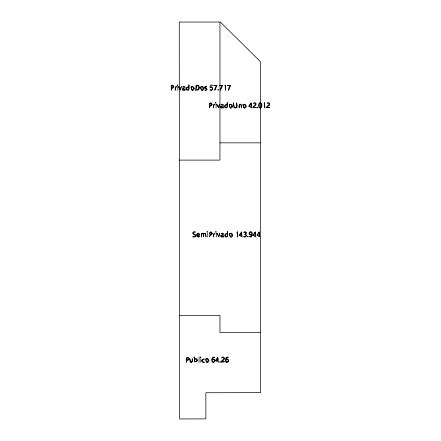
<?xml version="1.0" encoding="UTF-8"?>
<svg xmlns="http://www.w3.org/2000/svg" width="441" height="441" viewBox="0 0 441 441"><rect width="100%" height="100%" fill="white"/><g stroke="black" fill="none" stroke-linecap="round" stroke-linejoin="round"><path stroke-width="0.66" d="M175.259 87.324L175.242 90.284L175.309 87.825L176.141 87.042A0.783 0.783 0 0 1 176.598 87.147L176.29 86.502M213.505 105.008L213.488 107.962L213.554 105.509L214.387 104.721A0.783 0.783 0 0 1 214.844 104.826M246.359 232.953L246.26 233.521A1.141 1.141 0 0 1 245.951 233.951L245.317 234.281L246.376 234.899L246.431 236.139L245.736 236.872L244.623 237.098A1.444 1.444 0 0 1 243.526 236.497A7.993 7.993 0 0 0 244.738 236.591M182.337 89.291L182.365 89.043A0.937 0.937 0 0 1 182.508 88.718C183.015 88.211 185.286 87.682 183.914 86.971A5.16 5.16 0 0 0 182.701 87.131L182.982 86.838A1.538 1.538 0 0 1 183.963 86.458L184.768 86.668A0.965 0.965 0 0 1 185.027 86.91L185.281 90.284L184.68 90.284L184.68 89.699L184.448 89.992A1.218 1.218 0 0 1 183.704 90.361L183.616 90.366A1.191 1.191 0 0 1 182.221 89.303M220.583 106.976L220.61 106.728A0.937 0.937 0 0 1 220.754 106.397C221.266 105.884 223.526 105.371 222.159 104.655A5.16 5.16 0 0 0 220.947 104.809L221.228 104.517A1.538 1.538 0 0 1 222.209 104.142L223.008 104.346A0.965 0.965 0 0 1 223.273 104.589L223.521 107.962L222.925 107.962L222.925 107.384L222.694 107.676A1.218 1.218 0 0 1 221.95 108.039L221.862 108.045A1.191 1.191 0 0 1 220.467 106.987M220.792 236.018L220.82 235.77A0.937 0.937 0 0 1 220.969 235.444C221.476 234.932 223.736 234.419 222.369 233.697A5.16 5.16 0 0 0 221.156 233.857L221.443 233.565A1.538 1.538 0 0 1 222.424 233.19L223.223 233.394A0.965 0.965 0 0 1 223.482 233.636L223.736 237.01L223.14 237.01L223.14 236.426L222.909 236.723A1.218 1.218 0 0 1 222.159 237.087L222.071 237.093A1.191 1.191 0 0 1 220.682 236.029M201.802 360.573C201.724 359.283 205.892 359.007 203.714 359.035M198.715 88.316L198.494 86.403A1.472 1.472 0 0 0 198.119 86.001L195.848 85.62L196.625 89.727L197.11 89.694A1.924 1.924 0 0 0 198.764 88.332M220.34 89.33L221.961 85.604L219.348 85.604L222.666 85.411L220.963 89.33A2.64 2.64 0 0 1 220.45 90.278A1.329 1.329 0 0 1 220.324 89.33M171.852 88.31L171.169 90.284L171.99 85.063L173.285 85.471L173.748 86.623M229.292 104.677L229.359 105.785L230.593 108.051M242.991 104.677L243.063 105.785L244.292 108.051M222.666 107.196L222.027 106.204A1.577 1.577 0 0 0 221.393 106.391A0.678 0.678 0 0 0 221.217 106.959M191.047 86.998L191.118 88.106L192.348 90.372M200.638 86.998L200.705 88.106L201.934 90.372M229.507 233.724L229.574 234.833L230.803 237.098M205.76 359.062L205.826 360.17L207.055 362.436M184.393 89.556L183.781 88.52A1.577 1.577 0 0 0 183.147 88.713A0.678 0.678 0 0 0 182.971 89.28M222.848 236.282L222.242 235.251A1.577 1.577 0 0 0 221.608 235.439A0.678 0.678 0 0 0 221.426 236.007M243.79 232.22L243.73 232.291A7.216 7.216 0 0 1 244.766 232.209L245.439 232.379A0.667 0.667 0 0 1 245.654 232.633L245.703 233.432A0.981 0.981 0 0 1 245.505 233.802L244.468 234.314L245.731 234.926A0.998 0.998 0 0 1 245.885 235.229L245.935 235.588M267.4 106.143C272.483 102.18 264.523 103.993 267.924 102.665A2.674 2.674 0 0 1 268.139 102.659A1.483 1.483 0 0 1 269.721 103.971M222.132 360.529L222.711 360.077M221.823 357.927C223.835 356.537 224.414 359.707 222.865 359.966M252.858 107.698A2.194 2.194 0 0 1 253.718 106.121L255.345 104.374L254.843 103.249L253.178 103.497L254.259 102.665A2.674 2.674 0 0 1 254.474 102.659A1.483 1.483 0 0 1 256.056 103.971M221.795 357.938L221.889 357.331L222.655 357.05A2.674 2.674 0 0 1 222.87 357.045M250.78 235.064L251.138 234.981A1.103 1.103 0 0 0 251.552 234.695C252.296 234.761 250.879 237.374 249.402 236.63A1.224 1.224 0 0 0 250.245 237.126C252.461 237.015 252.781 233.978 251.987 232.401A1.417 1.417 0 0 0 251.017 231.718L250.83 231.707M213.328 359.095L213.053 359.145A1.196 1.196 0 0 0 212.43 359.58L212.738 358.147L213.846 357.546A5.402 5.402 0 0 0 214.701 357.469L214.425 357.21A0.987 0.987 0 0 0 214.089 357.072L213.714 357.045A1.781 1.781 0 0 0 212.953 357.254A1.935 1.935 0 0 0 212.358 357.772L211.939 358.55A3.897 3.897 0 0 0 211.763 359.25L211.713 359.718A5.705 5.705 0 0 0 211.708 360.187A3.864 3.864 0 0 0 211.873 361.267L211.956 361.46A1.571 1.571 0 0 0 213.179 362.463L213.284 362.436M226.994 359.095L226.718 359.145A1.196 1.196 0 0 0 226.095 359.58L226.404 358.147L227.512 357.546A5.402 5.402 0 0 0 228.361 357.469L228.091 357.21A0.987 0.987 0 0 0 227.754 357.072L227.38 357.045A1.781 1.781 0 0 0 226.619 357.254A1.935 1.935 0 0 0 226.024 357.772L225.605 358.55A3.897 3.897 0 0 0 225.428 359.25L225.379 359.718A5.705 5.705 0 0 0 225.373 360.187A3.864 3.864 0 0 0 225.533 361.267L225.621 361.46A1.571 1.571 0 0 0 226.845 362.463L226.944 362.436M252.952 107.703L256.171 107.428L253.569 107.428A1.097 1.097 0 0 1 253.851 106.683A2.762 2.762 0 0 1 254.203 106.386L254.81 105.939A4.934 4.934 0 0 0 255.378 105.471A2.023 2.023 0 0 0 255.995 103.977M266.612 107.703L269.831 107.428L267.235 107.428A1.097 1.097 0 0 1 267.516 106.683A2.762 2.762 0 0 1 267.869 106.386L268.47 105.939A4.934 4.934 0 0 0 269.043 105.471M221.343 362.089L224.563 361.813L221.966 361.813A1.097 1.097 0 0 1 222.247 361.063A2.762 2.762 0 0 1 222.6 360.771L223.207 360.319A4.934 4.934 0 0 0 223.774 359.856M210.919 87.638L210.048 87.682L210.214 85.063L212.628 85.063L210.627 87.136L212.457 87.588L212.766 89.303L211.983 90.168L210.677 90.339A1.169 1.169 0 0 1 209.933 89.843L211.03 89.865M219.965 142.845L260.411 142.845L260.322 61.569L220.384 22.056M179.399 160.1L219.965 160.1L219.965 22.056L179.255 22.05L179.47 315.409L219.965 315.409L219.965 332.668L260.631 332.668M197.177 235.296L199.812 235.296L199.503 233.796L198.367 233.201A2.062 2.062 0 0 0 198.185 233.201M191.267 361.934L190.876 361.857A0.706 0.706 0 0 1 190.589 361.637L189.773 358.621L190.104 362.039A1.014 1.014 0 0 0 190.402 362.282L191.383 362.408A1.191 1.191 0 0 0 192.105 361.989L192.27 358.621L192.27 360.766A1.114 1.114 0 0 1 191.278 362.022M244.479 104.153L245.736 104.726L246.15 106.088M230.781 104.153L232.038 104.726L232.446 106.088M230.996 233.201L232.247 233.774L232.661 235.13M207.248 358.539L208.499 359.112L208.913 360.468A1.957 1.957 0 0 1 207.061 362.557M214.48 104.17L214.839 104.842M214.69 233.217L215.048 233.89A0.783 0.783 0 0 0 214.596 233.78L213.764 234.557L213.703 237.01L213.714 234.05A1.125 1.125 0 0 1 214.684 233.157M240.251 104.655L240.527 104.726A0.673 0.673 0 0 1 240.742 104.881L241.613 107.962C241.668 106.987 242.131 103.905 240.158 104.164A1.312 1.312 0 0 0 239.364 104.545L239.116 107.962L239.116 105.84M205.572 88.647L205.82 88.746A1.174 1.174 0 0 1 206.333 89.071C206.884 90.267 203.384 89.826 205.236 90.355A2.734 2.734 0 0 0 205.589 90.366A1.621 1.621 0 0 0 206.923 89.821M205.407 234.871L206.002 237.01L205.693 233.576A0.943 0.943 0 0 0 205.418 233.344L204.475 233.223A1.257 1.257 0 0 0 203.83 233.559L203.533 233.967A1.125 1.125 0 0 0 202.298 233.212A1.235 1.235 0 0 0 201.543 233.576L201.305 237.01L201.305 234.888M211.989 104.302L211.531 103.155L210.236 102.747L209.414 107.962L210.098 105.989A1.836 1.836 0 0 0 212.132 104.319M212.204 233.35L211.741 232.203L210.445 231.795L209.624 237.01L210.313 235.036A1.836 1.836 0 0 0 212.347 233.361M188.952 358.687L188.489 357.535L187.193 357.127L186.372 362.348L187.061 360.374A1.836 1.836 0 0 0 189.09 358.698M194.2 88.404L193.792 87.048L192.535 86.475A1.973 1.973 0 0 0 191.019 86.965M260.482 142.845L260.675 392.622L205.87 392.755L205.87 418.884L179.669 418.95L179.559 315.409M216.294 233.283L216.294 237.01M216.079 104.236L216.079 107.962M207.728 233.283L207.728 237.01M203.654 234.888L203.654 237.01L202.843 233.973A0.661 0.661 0 0 0 202.579 233.769L202.408 233.719A1.103 1.103 0 0 0 202.21 233.697M200.848 358.621L200.848 362.348M199.045 356.83L199.045 362.348M177.833 86.557L177.833 90.284M266.518 107.698A2.194 2.194 0 0 1 267.384 106.121M269.66 103.977A2.023 2.023 0 0 1 269.049 105.482M246.177 106.083A1.957 1.957 0 0 1 244.297 108.172M242.947 104.737A1.957 1.957 0 0 1 244.446 104.274M239.143 105.834A1.136 1.136 0 0 1 240.251 104.572M232.479 106.083A1.957 1.957 0 0 1 230.593 108.172M229.248 104.737A1.957 1.957 0 0 1 230.748 104.274M222.529 107.169A0.794 0.794 0 0 1 221.095 106.998M213.543 105.013A1.125 1.125 0 0 1 214.469 104.109M226.988 359.007A1.643 1.643 0 0 1 228.703 360.672A1.643 1.643 0 0 1 226.955 362.293M221.25 362.083A2.194 2.194 0 0 1 222.115 360.506M224.392 358.362A2.023 2.023 0 0 1 223.785 359.867M222.87 357.028A1.483 1.483 0 0 1 224.452 358.357M213.323 359.007A1.643 1.643 0 0 1 215.037 360.672A1.643 1.643 0 0 1 213.29 362.293M205.732 359.029A1.973 1.973 0 0 1 207.242 358.561M203.577 362.425A2.018 2.018 0 0 0 204.602 362.188A2.618 2.618 0 0 0 203.681 361.912A1.422 1.422 0 0 1 203.72 359.09M203.577 362.524A1.847 1.847 0 0 1 201.78 360.573M250.769 234.54A0.998 0.998 0 0 0 251.728 233.554C252.004 232.01 249.545 231.757 249.667 233.366A1.174 1.174 0 0 0 250.764 234.656M250.786 235.136A1.676 1.676 0 0 1 249.038 233.443A1.676 1.676 0 0 1 250.824 231.79M243.917 232.313A1.422 1.422 0 0 1 246.48 232.931M246.061 235.61A1.163 1.163 0 0 1 244.738 236.558M232.688 235.13A1.957 1.957 0 0 1 230.808 237.219M229.474 233.691A1.973 1.973 0 0 1 230.99 233.223M222.738 236.216A0.794 0.794 0 0 1 221.31 236.04M205.374 234.866A1.825 1.825 0 0 0 205.263 234A0.777 0.777 0 0 0 204.574 233.719M201.383 234.871A1.119 1.119 0 0 1 202.176 233.576M203.736 234.871A1.108 1.108 0 0 1 204.547 233.609M198.384 236.718A1.329 1.329 0 0 1 197.155 235.296M198.169 233.085A1.88 1.88 0 0 0 196.614 235.158L196.956 236.525L198.152 237.093A2.222 2.222 0 0 0 198.351 237.093A1.615 1.615 0 0 0 199.497 236.547L199.553 236.459A5.331 5.331 0 0 1 198.395 236.596M210.903 87.527A1.251 1.251 0 0 1 212.38 88.702A1.251 1.251 0 0 1 211.013 90.003M206.868 89.766A0.871 0.871 0 0 0 206.978 89.418L206.989 89.352A0.932 0.932 0 0 0 206.713 88.597A1.538 1.538 0 0 0 206.366 88.382A4.647 4.647 0 0 0 205.925 88.189L205.627 88.068A0.816 0.816 0 0 1 205.032 87.5M205.059 87.434A0.695 0.695 0 0 1 205.859 87.026M205.87 86.971A14.195 14.195 0 0 0 206.818 86.938L206.3 86.535A0.943 0.943 0 0 0 205.953 86.469M204.602 87.048A1.538 1.538 0 0 1 205.947 86.519M204.641 87.081A0.904 0.904 0 0 0 204.53 87.55A1.058 1.058 0 0 0 205.087 88.448M205.572 88.647A4.36 4.36 0 0 1 205.093 88.432M201.939 90.493A1.957 1.957 0 0 0 203.825 88.404L203.323 86.982L202.127 86.475A1.973 1.973 0 0 0 200.611 86.965M194.233 88.404A1.957 1.957 0 0 1 192.353 90.493M184.283 89.49A0.794 0.794 0 0 1 182.85 89.314M175.298 87.335A1.125 1.125 0 0 1 176.224 86.43M173.886 86.634A1.836 1.836 0 0 1 171.858 88.294M188.985 84.766L188.798 89.892A1.323 1.323 0 0 1 188.098 90.328C185.115 90.686 186.074 86.265 188.969 87.075L188.985 84.766M225.009 85.422L225.015 85.554A2.431 2.431 0 0 0 225.042 85.775L225.638 90.284L225.417 84.948A3.098 3.098 0 0 1 225.13 85.163L225.009 85.422M227.231 102.45L227.043 107.576A1.323 1.323 0 0 1 226.338 108.006C223.361 108.365 224.32 103.944 227.214 104.754L227.231 102.45M227.44 231.497L227.258 236.624A1.323 1.323 0 0 1 226.553 237.054C223.57 237.407 224.535 232.997 227.429 233.802L227.44 231.497M237.049 232.148L237.054 232.28A2.431 2.431 0 0 0 237.087 232.501L237.682 237.01L237.456 231.679A3.098 3.098 0 0 1 237.175 231.889L237.054 232.109M264.203 103.1L264.209 103.233A2.431 2.431 0 0 0 264.236 103.453L264.837 107.962L264.611 102.632A3.098 3.098 0 0 1 264.33 102.841L264.203 103.067M261.893 105.333L261.827 106.231A3.743 3.743 0 0 1 261.711 106.739L261.315 107.51A1.461 1.461 0 0 1 260.35 108.045A1.786 1.786 0 0 1 260.047 108.051L259.953 108.045A1.395 1.395 0 0 1 258.983 107.455L258.669 106.794A3.611 3.611 0 0 1 258.558 106.314A5.524 5.524 0 0 1 258.498 105.614A7.436 7.436 0 0 1 258.503 105.129L259.065 103.205A1.455 1.455 0 0 1 260.047 102.67L261.485 103.326L261.893 105.333M186.758 88.393C186.356 90.118 189.145 90.366 188.985 88.597A5.507 5.507 0 0 0 188.974 88.25C189.211 86.464 186.46 86.728 186.758 88.393M193.588 88.426C190.501 94.104 190.655 82.715 193.588 88.426M196.884 360.363C197.303 362.083 194.487 362.535 194.674 360.65A5.303 5.303 0 0 1 194.668 360.308C194.487 358.654 197.177 358.682 196.884 360.363M203.18 88.426C200.098 94.093 200.242 82.721 203.18 88.426M208.301 360.49C205.192 366.162 205.379 354.779 208.301 360.49M225.004 106.072C224.601 107.797 227.391 108.051 227.231 106.281A5.507 5.507 0 0 0 227.22 105.928C227.451 104.148 224.706 104.407 225.004 106.072M225.219 235.119C224.816 236.845 227.606 237.093 227.44 235.323A5.507 5.507 0 0 0 227.429 234.976C227.661 233.19 224.927 233.454 225.219 235.119M231.834 106.11C228.708 111.771 228.929 100.399 231.834 106.11M232.049 235.152C228.912 240.814 229.16 229.447 232.049 235.152M245.538 106.11C242.429 111.771 242.622 100.405 245.538 106.11M259.115 105.156L259.628 107.339A0.805 0.805 0 0 0 259.947 107.51C263.332 107.312 259.87 99.567 259.115 105.156M173.104 86.651C172.883 88.459 170.645 87.941 171.169 85.62L172.8 85.879A0.788 0.788 0 0 1 172.988 86.105L173.104 86.651M177.161 85.207C178.214 86.436 177.8 83.807 177.161 85.207M188.313 358.715C188.103 360.523 185.826 360.005 186.372 357.684L188.004 357.943A0.788 0.788 0 0 1 188.191 358.169L188.313 358.715M199.431 87.61L199.387 88.183A2.536 2.536 0 0 1 197.37 90.212L195.236 90.284L196.675 85.063L198.56 85.554A1.88 1.88 0 0 1 199.045 86.061L199.431 87.61M200.175 357.271C201.206 358.505 200.853 355.893 200.175 357.249M207.05 231.933C208.086 233.162 207.722 230.566 207.05 231.911M211.349 104.335C211.145 106.132 208.874 105.631 209.414 103.299L211.046 103.558A0.788 0.788 0 0 1 211.233 103.789L211.349 104.335M211.564 233.377C211.322 235.207 209.122 234.645 209.624 232.346L211.256 232.605A0.788 0.788 0 0 1 211.443 232.837L211.564 233.377M215.406 102.885C216.426 104.115 216.096 101.535 215.406 102.847M215.616 231.933C216.608 233.184 216.355 230.549 215.616 231.911M217.782 89.936C218.929 91.188 218.389 88.531 217.788 89.892M219.745 362C220.831 363.296 220.406 360.551 219.745 361.978M247.506 236.663C248.663 237.925 248.09 235.207 247.506 236.663M256.976 107.615C258.073 108.916 257.638 106.149 256.976 107.615M236.685 105.95L236.359 107.113A0.992 0.992 0 0 1 236.067 107.35L234.667 107.345A1.031 1.031 0 0 1 234.364 107.102L233.416 102.747L233.78 107.384A1.422 1.422 0 0 0 234.154 107.753L235.312 108.051L236.519 107.742A1.483 1.483 0 0 0 236.916 107.356L237.297 105.851L236.685 102.747L236.685 105.95M195.214 235.737L195.176 236.007A0.656 0.656 0 0 1 194.999 236.282L194.095 236.547A2.514 2.514 0 0 1 192.993 236.266L192.695 236.8A1.158 1.158 0 0 0 192.965 236.922A3.407 3.407 0 0 0 194.001 237.093A3.247 3.247 0 0 0 194.707 237.026A1.792 1.792 0 0 0 195.297 236.784A1.251 1.251 0 0 0 195.705 236.348L195.848 235.88A1.725 1.725 0 0 0 195.854 235.621A1.169 1.169 0 0 0 195.749 235.174A1.51 1.51 0 0 0 195.446 234.766A2.437 2.437 0 0 0 195.005 234.43A6.869 6.869 0 0 0 194.47 234.138L194.046 233.917A2.536 2.536 0 0 1 193.632 233.658A0.81 0.81 0 0 1 193.329 232.991A0.661 0.661 0 0 1 193.434 232.677A0.965 0.965 0 0 1 194.051 232.313A1.951 1.951 0 0 1 194.448 232.258L195.539 232.109A1.097 1.097 0 0 0 195.181 231.839L194.514 231.707A2.629 2.629 0 0 0 193.77 231.812A1.874 1.874 0 0 0 193.268 232.043A1.351 1.351 0 0 0 192.855 232.479A1.103 1.103 0 0 0 192.723 232.842L192.706 233.013A1.268 1.268 0 0 0 192.794 233.609A1.312 1.312 0 0 0 193.075 233.995A2.222 2.222 0 0 0 193.489 234.303A8.175 8.175 0 0 0 193.996 234.584L194.475 234.838A2.569 2.569 0 0 1 194.867 235.081A1.053 1.053 0 0 1 195.126 235.367A0.717 0.717 0 0 1 195.214 235.737M197.496 360.374L196.791 361.201L194.679 361.807L194.068 356.83L194.679 359.277L194.928 358.952A1.362 1.362 0 0 1 195.666 358.561L196.984 358.919L197.496 360.374M197.193 234.733C201.598 236.133 197.733 231.861 197.193 234.733M181.345 86.557L180.485 90.284L178.489 86.557L180.093 89.264L181.345 86.557M219.585 104.236L218.73 107.962L216.735 104.236L218.334 106.943L219.585 104.236M219.8 233.283L218.945 237.01L216.944 233.283L218.549 235.99L219.8 233.283M215.346 89.269L215.335 89.33A2.64 2.64 0 0 1 214.817 90.278A1.329 1.329 0 0 1 214.69 89.33L216.333 85.604L213.714 85.604L217.033 85.411L215.368 89.209M229.011 89.269L228.995 89.33A2.64 2.64 0 0 1 228.482 90.278A1.329 1.329 0 0 1 228.355 89.33L229.993 85.604L227.38 85.604L230.698 85.411L229.028 89.209M250.664 103.387L248.586 106.22L251.629 107.962L250.995 102.747A7.806 7.806 0 0 1 250.664 103.381M241.194 232.429L239.116 235.268L242.159 237.01L241.519 231.795A7.806 7.806 0 0 1 241.194 232.429M254.859 232.429L252.781 235.268L255.819 237.01L255.185 231.795A7.806 7.806 0 0 1 254.859 232.429M258.873 232.429L256.838 235.218L259.837 237.01L259.198 231.795A7.806 7.806 0 0 1 258.873 232.429M217.446 357.767L215.412 360.556L218.411 362.348L217.771 357.127A7.806 7.806 0 0 1 217.446 357.767M251.039 103.635L249.259 106.193L251.039 106.193L251.039 103.635M241.569 232.683L239.788 235.24L241.569 235.24L241.569 232.683M255.234 232.683L253.454 235.24L255.234 235.24L255.234 232.683M259.247 232.683L257.467 235.24L259.247 235.24L259.247 232.683M217.821 358.02L216.04 360.573L217.821 360.573L217.821 358.02M226.459 361.719A1.141 1.141 0 0 0 228.184 360.771A1.141 1.141 0 0 0 226.498 359.751A1.141 1.141 0 0 0 226.459 361.719M212.794 361.719A1.141 1.141 0 0 0 214.524 360.771A1.141 1.141 0 0 0 212.832 359.751A1.141 1.141 0 0 0 212.794 361.719"/></g></svg>
